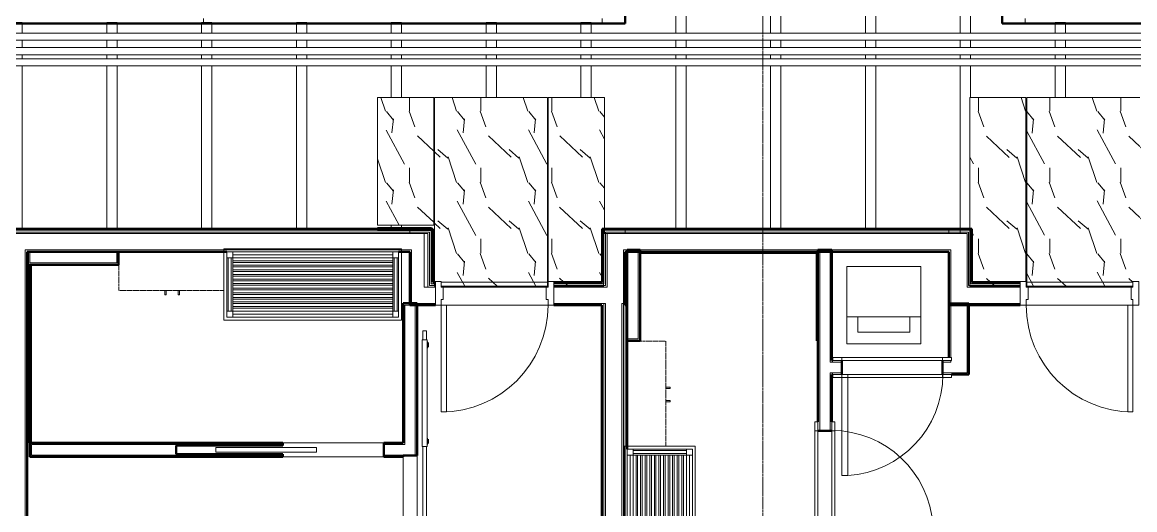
# Model space of a CAD drawing. Header units: inches. Extents: x -4218 to -1830, y 9767 to 12426.
# Drawn here: x -3404.2 to -3028.8, y 11553.7 to 11718 of the extents above; entities that cross this region are included whole.
import ezdxf

# ---------------------------------------------------------------- set-up
doc = ezdxf.new("R2010")
doc.units = ezdxf.units.IN
doc.header["$MEASUREMENT"] = 0
doc.linetypes.add('Dash', pattern=[0.25, 0.125, -0.125])
doc.linetypes.add('Grid Line 1_2_', pattern=[0.875, 0.5, -0.125, 0.125, -0.125])
for name, color, linetype, lineweight in [('0-1', 7, 'Continuous', 5), ('0-2', 10, 'Continuous', 9), ('A-CLNG-1', 252, 'Continuous', 9), ('A-CLNG-2', 10, 'Continuous', 9), ('A-CLNG-PATT-1', 9, 'Continuous', 13), ('A-DETL-MBND', 5, 'Continuous', 9), ('A-DOOR-1', 10, 'Continuous', 9), ('A-DOOR-2', 50, 'Continuous', 20), ('A-DOOR-4', 7, 'Continuous', 50), ('A-DOOR-FRAM-1', 10, 'Continuous', 9), ('A-DOOR-FRAM-3', 50, 'Continuous', 20), ('A-ROOF-1', 132, 'Continuous', 9), ('A-WALL-1', 7, 'Continuous', 50), ('A-WALL-2', 250, 'Continuous', 13), ('A-WALL-3', 10, 'Continuous', 9), ('A-WALL-4', 252, 'Continuous', 9), ('I-WALL-1', 7, 'Continuous', 50), ('I-WALL-2', 10, 'Continuous', 9), ('I-WALL-3', 252, 'Continuous', 9), ('I-WALL-4', 253, 'Continuous', 9), ('I-WALL-5', 254, 'Continuous', 9), ('P-PIPE-1', 10, 'Continuous', 9), ('P-SANR-FIXT-1', 10, 'Continuous', 9), ('Q-CASE-2', 252, 'Continuous', 9), ('Q-CASE-3', 10, 'Continuous', 9), ('Q-CASE-4', 252, 'Dash', 9), ('Q-CASE-8', 10, 'Dash', 9), ('S-BEAM', 12, 'Continuous', 9), ('S-GRID-1', 1, 'Grid Line 1_2_', 9)]:
    doc.layers.add(name, color=color, linetype=linetype, lineweight=lineweight)
pattern_1 = [(108.435, (6.24, 0), (-23.9995167, 47.999875), [9.107, -66.787]), (139.399, (3.36, 8.64), (-144.0005735, 119.9994401), [4.425, -216.844]), (136.848, (24, 11.52), (-360.00235884, 335.99803914), [10.527, -515.834]), (109.983, (16.32, 18.72), (-71.99926767, 192.0004429), [5.618, -275.295]), (90, (14.4, 0), (-24, 24), [4.8, -19.2]), (118.443, (14.4, 4.8), (168.000806133, -311.999948405), [13.101, -641.971]), (84.289, (8.16, 16.32), (-24.00143285, -215.9997167), [4.824, -236.373]), (129.806, (8.64, 21.12), (96.0006462, -119.9991583), [3.749, -183.697])]

# ---------------------------------------------------------------- blocks, each defined once
blk = doc.blocks.new('SWING - SINGLE - FLUSH - 2-10 x 6-8 - PRIVACY-3199407-BACKGROUND - RCP - 3RD FLOOR')
at = {"layer": 'A-DOOR-1'}
blk.add_arc((17, 2.37), 34.07, 93.3657, 180, dxfattribs=at)
at = {"layer": 'A-DOOR-2'}
for p, q in [((15, 2.37), (15, 36.38)), ((17, 36.38), (15, 36.38)), ((17, 2.37), (17, 36.38)), ((17, 2.37), (15, 2.37))]:
    blk.add_line(p, q, dxfattribs=at)
at = {"layer": 'A-DOOR-FRAM-1'}
for p, q in [((-17, 3.37), (-20, 3.37)), ((-20, 2.37), (-20, 3.37)), ((-20, 2.37), (-17, 2.37)), ((17, 3.37), (-17, 3.37)), ((-17, 2.37), (-17, 3.37)), ((-17, 2.37), (17, 2.37)), ((20, 3.37), (17, 3.37)), ((17, 2.37), (17, 3.37)), ((17, 2.37), (20, 2.37)), ((20, 2.37), (20, 3.37)), ((-17, -2.38), (-20, -2.38)), ((-20, -2.38), (-20, -3.38)), ((-20, -3.38), (-17, -3.38)), ((17, -2.38), (-17, -2.38)), ((-17, -2.38), (-17, -3.38)), ((-17, -3.38), (17, -3.38)), ((20, -2.38), (17, -2.38)), ((17, -2.38), (17, -3.38)), ((17, -3.38), (20, -3.38)), ((20, -2.38), (20, -3.38))]:
    blk.add_line(p, q, dxfattribs=at)
blk = doc.blocks.new('Stacked Washer and Dryer - 26_x25_ - Private-1372850-BACKGROUND - RCP - 3RD FLOOR')
at = {"layer": 'P-SANR-FIXT-1'}
for p, q in [((26, 12.5), (0, 12.5)), ((0, -12.5), (0, 12.5)), ((16.90625, -12.5), (16.90625, 12.5)), ((26, 12.5), (26, -12.5)), ((22.09375, 8.75), (16.90625, 8.75)), ((22.09375, -8.75), (22.09375, 8.75)), ((16.90625, -8.75), (22.09375, -8.75)), ((0, -12.5), (26, -12.5))]:
    blk.add_line(p, q, dxfattribs=at)
blk = doc.blocks.new('Bath Vanity - Bath Vanity 60_-3150019-BACKGROUND - RCP - 3RD FLOOR')
at = {"layer": 'Q-CASE-2'}
for p, q in [((-29.26, 0), (-29.26, 1)), ((30.74, 1), (30.74, 0)), ((30.74, 0), (-29.26, 0))]:
    blk.add_line(p, q, dxfattribs=at)
at = {"layer": 'Q-CASE-3'}
for p, q in [((-29.26, 1), (-29.26, 24)), ((-29.26, 24), (30.74, 24)), ((-28.26, 21), (-28.26, 23)), ((-28.26, 23), (-26.26, 23)), ((-26.26, 23), (27.74, 23)), ((-26.26, 23), (-26.26, 21)), ((27.74, 21), (27.74, 23)), ((27.74, 23), (29.74, 23)), ((29.74, 23), (29.74, 21)), ((30.74, 24), (30.74, 1)), ((-28.26, 21), (-28.26, 3)), ((-26.26, 21), (-28.26, 21)), ((-27.76, 21), (-27.76, 3)), ((-26.76, 21), (-26.76, 3)), ((-26.26, 22), (27.74, 22)), ((27.74, 21), (-26.26, 21)), ((-26.26, 21), (-26.26, 3)), ((-26.26, 20), (27.74, 20)), ((27.74, 19.45), (-26.26, 19.45)), ((27.74, 21), (27.74, 3)), ((29.74, 21), (27.74, 21)), ((28.24, 21), (28.24, 3)), ((29.24, 21), (29.24, 3)), ((29.74, 21), (29.74, 3)), ((-26.26, 18.45), (27.74, 18.45)), ((27.74, 17.91), (-26.26, 17.91)), ((-26.26, 16.91), (27.74, 16.91)), ((27.74, 16.36), (-26.26, 16.36)), ((-26.26, 15.36), (27.74, 15.36)), ((27.74, 14.82), (-26.26, 14.82)), ((-26.26, 13.82), (27.74, 13.82)), ((27.74, 13.27), (-26.26, 13.27)), ((-26.26, 12.27), (27.74, 12.27)), ((27.74, 11.73), (-26.26, 11.73)), ((-26.26, 10.73), (27.74, 10.73)), ((27.74, 10.18), (-26.26, 10.18)), ((-26.26, 9.18), (27.74, 9.18)), ((27.74, 8.64), (-26.26, 8.64)), ((-26.26, 7.64), (27.74, 7.64)), ((27.74, 7.09), (-26.26, 7.09)), ((-26.26, 6.09), (27.74, 6.09)), ((27.74, 5.55), (-26.26, 5.55)), ((-26.26, 4.55), (27.74, 4.55)), ((27.74, 4), (-26.26, 4)), ((-28.26, 1), (-28.26, 3)), ((-28.26, 3), (-26.26, 3)), ((-26.26, 1), (-28.26, 1)), ((-26.26, 3), (27.74, 3)), ((-26.26, 3), (-26.26, 1)), ((-26.26, 2), (27.74, 2)), ((-26.26, 1), (27.74, 1)), ((27.74, 1), (27.74, 3)), ((27.74, 3), (29.74, 3)), ((29.74, 1), (27.74, 1)), ((29.74, 3), (29.74, 1))]:
    blk.add_line(p, q, dxfattribs=at)
blk = doc.blocks.new('300 Series Wall Hung Cabinet_326 - 36_-V55-BACKGROUND - RCP - 3RD FLOOR')
at = {"layer": 'Q-CASE-3'}
for p, q in [((-2.01, 14.69), (-2.5, 14.69)), ((-2.5, 14.69), (-2.5, 13.19)), ((-2.5, 13.19), (-2.01, 13.19)), ((-2.01, 13.19), (-2.01, 14.69)), ((2.49, 14.69), (2, 14.69)), ((2, 14.69), (2, 13.19)), ((2, 13.19), (2.49, 13.19)), ((2.49, 13.19), (2.49, 14.69))]:
    blk.add_line(p, q, dxfattribs=at)
at = {"layer": 'Q-CASE-4'}
blk.add_line((17.37, 0.19), (-18, 0.19), dxfattribs=at)
at = {"layer": 'Q-CASE-8'}
for p, q in [((-18, 0.19), (-18, 13.19)), ((-18, 13.19), (17.37, 13.19))]:
    blk.add_line(p, q, dxfattribs=at)
blk = doc.blocks.new('POCKET - FLUSH - 2-10 x 6-8-2882529-BACKGROUND - RCP - 3RD FLOOR')
at = {"layer": 'A-DOOR-2'}
for p, q in [((-39.67, 0.75), (-39.67, -0.75)), ((-5.67, 0.75), (-39.67, 0.75)), ((-5.67, -0.75), (-5.67, 0.75)), ((-39.67, -0.75), (-5.67, -0.75))]:
    blk.add_line(p, q, dxfattribs=at)
blk = doc.blocks.new('BARN - FLUSH - 3-0 x 7-0 BARN DOOR-V66-BACKGROUND - RCP - 3RD FLOOR')
at = {"layer": 'A-DOOR-1'}
for p, q in [((-57, 5.57), (-60, 5.57)), ((-60, 5.57), (-60, 4.95)), ((-60, 4.95), (-60, 4.32)), ((-60, 4.32), (-57, 4.32)), ((-57, 4.07), (-57, 5.82)), ((-57, 5.82), (-21, 5.82)), ((-21, 4.07), (-57, 4.07)), ((-21, 5.82), (-21, 4.07)), ((21, 5.57), (-21, 5.57)), ((-21, 4.32), (21, 4.32)), ((21, 4.95), (21, 5.57)), ((21, 4.32), (21, 4.95))]:
    blk.add_line(p, q, dxfattribs=at)
at = {"layer": 'A-DOOR-4'}
for p, q in [((-56, 6), (-56, 5.82)), ((-54.5, 6), (-56, 6)), ((-54.5, 5.82), (-54.5, 6)), ((-23.5, 6), (-23.5, 5.82)), ((-22, 6), (-23.5, 6)), ((-22, 5.82), (-22, 6))]:
    blk.add_line(p, q, dxfattribs=at)
blk = doc.blocks.new('Bath Vanity - Bath Vanity 60_-2708009-BACKGROUND - RCP - 3RD FLOOR')
at = {"layer": 'Q-CASE-2'}
for p, q in [((-29.26, -1), (-29.26, 0)), ((-29.26, 0), (30.74, 0)), ((30.74, 0), (30.74, -1))]:
    blk.add_line(p, q, dxfattribs=at)
at = {"layer": 'Q-CASE-3'}
for p, q in [((-29.26, -24), (-29.26, -1)), ((-28.26, -3), (-28.26, -1)), ((-28.26, -1), (-26.26, -1)), ((-28.26, -3), (-28.26, -21)), ((-26.26, -3), (-28.26, -3)), ((-27.76, -3), (-27.76, -21)), ((-26.76, -3), (-26.76, -21)), ((27.74, -1), (-26.26, -1)), ((-26.26, -1), (-26.26, -3)), ((27.74, -2), (-26.26, -2)), ((27.74, -3), (-26.26, -3)), ((-26.26, -3), (-26.26, -21)), ((27.74, -3), (27.74, -1)), ((27.74, -1), (29.74, -1)), ((27.74, -3), (27.74, -21)), ((29.74, -3), (27.74, -3)), ((28.24, -3), (28.24, -21)), ((29.24, -3), (29.24, -21)), ((29.74, -1), (29.74, -3)), ((29.74, -3), (29.74, -21)), ((30.74, -1), (30.74, -24)), ((-26.26, -4), (27.74, -4)), ((27.74, -4.55), (-26.26, -4.55)), ((-26.26, -5.55), (27.74, -5.55)), ((27.74, -6.09), (-26.26, -6.09)), ((-26.26, -7.09), (27.74, -7.09)), ((27.74, -7.64), (-26.26, -7.64)), ((-26.26, -8.64), (27.74, -8.64)), ((27.74, -9.18), (-26.26, -9.18)), ((-26.26, -10.18), (27.74, -10.18)), ((27.74, -10.73), (-26.26, -10.73)), ((-26.26, -11.73), (27.74, -11.73)), ((27.74, -12.27), (-26.26, -12.27)), ((-26.26, -13.27), (27.74, -13.27)), ((27.74, -13.82), (-26.26, -13.82)), ((-26.26, -14.82), (27.74, -14.82)), ((27.74, -15.36), (-26.26, -15.36)), ((-26.26, -16.36), (27.74, -16.36)), ((27.74, -16.91), (-26.26, -16.91)), ((-26.26, -17.91), (27.74, -17.91)), ((27.74, -18.45), (-26.26, -18.45)), ((-28.26, -23), (-28.26, -21)), ((-28.26, -21), (-26.26, -21)), ((-26.26, -19.45), (27.74, -19.45)), ((27.74, -20), (-26.26, -20)), ((-26.26, -21), (27.74, -21)), ((-26.26, -21), (-26.26, -23)), ((27.74, -22), (-26.26, -22)), ((27.74, -23), (27.74, -21)), ((27.74, -21), (29.74, -21)), ((29.74, -21), (29.74, -23)), ((30.74, -24), (-29.26, -24)), ((-26.26, -23), (-28.26, -23)), ((27.74, -23), (-26.26, -23)), ((29.74, -23), (27.74, -23))]:
    blk.add_line(p, q, dxfattribs=at)
blk = doc.blocks.new('300 Series Wall Hung Cabinet_326 - 36_-V54-BACKGROUND - RCP - 3RD FLOOR')
at = {"layer": 'Q-CASE-3'}
for p, q in [((-2.01, -13.19), (-2.5, -13.19)), ((-2.5, -13.19), (-2.5, -14.69)), ((-2.5, -14.69), (-2.01, -14.69)), ((-2.01, -14.69), (-2.01, -13.19)), ((2.49, -13.19), (2, -13.19)), ((2, -13.19), (2, -14.69)), ((2, -14.69), (2.49, -14.69)), ((2.49, -14.69), (2.49, -13.19))]:
    blk.add_line(p, q, dxfattribs=at)
at = {"layer": 'Q-CASE-4'}
blk.add_line((17.37, -0.19), (-18, -0.19), dxfattribs=at)
at = {"layer": 'Q-CASE-8'}
for p, q in [((-18, -0.19), (-18, -13.19)), ((-18, -13.19), (17.37, -13.19))]:
    blk.add_line(p, q, dxfattribs=at)
blk = doc.blocks.new('CTR - 1st Phase - Unit Layouts_rvt-1-BACKGROUND - RCP - 3RD FLOOR')
at = {"layer": 'A-WALL-1'}
for p, q in [((-3402.3, 11640.61), (-3371.67, 11640.61)), ((-3402.3, 11640.36), (-3402.3, 11640.61)), ((-3371.67, 11640.61), (-3371.67, 11640.36)), ((-3200.07, 11610.61), (-3200.07, 11641.24)), ((-3200.07, 11641.24), (-3199.82, 11641.24)), ((-3199.82, 11641.24), (-3196.32, 11641.24)), ((-3196.32, 11641.24), (-3195.7, 11641.24)), ((-3195.7, 11641.24), (-3195.7, 11610.61)), ((-3195.7, 11640.65), (-3135.7, 11640.65)), ((-3195.7, 11640.27), (-3195.7, 11640.65)), ((-3135.7, 11583.31), (-3135.7, 11641.24)), ((-3135.7, 11641.24), (-3135.07, 11641.24)), ((-3135.7, 11640.65), (-3135.7, 11640.27)), ((-3135.07, 11641.24), (-3131.57, 11641.24)), ((-3131.57, 11641.24), (-3130.95, 11641.24)), ((-3130.95, 11641.24), (-3130.95, 11603.99)), ((-3402.3, 11636.86), (-3402.3, 11640.36)), ((-3402.3, 11636.24), (-3402.3, 11636.86)), ((-3371.67, 11640.36), (-3371.67, 11636.86)), ((-3371.67, 11636.86), (-3371.67, 11636.24)), ((-3136.07, 11640.27), (-3195.32, 11640.27)), ((-3136.07, 11610.65), (-3136.07, 11640.27)), ((-3135.7, 11640.27), (-3135.7, 11610.65)), ((-3371.67, 11636.24), (-3402.3, 11636.24)), ((-3401.71, 11576.24), (-3401.71, 11636.24)), ((-3401.71, 11636.24), (-3401.33, 11636.24)), ((-3401.33, 11635.86), (-3401.33, 11576.61)), ((-3275.7, 11576.24), (-3275.7, 11623.26)), ((-3275.7, 11623.26), (-3275.07, 11623.26)), ((-3275.07, 11623.26), (-3271.57, 11623.26)), ((-3271.57, 11623.26), (-3270.95, 11623.26)), ((-3270.95, 11623.26), (-3270.95, 11571.99)), ((-3091.5, 11604.99), (-3091.5, 11623.24)), ((-3091.5, 11623.24), (-3084.75, 11623.24)), ((-3084.75, 11623.24), (-3084.75, 11603.99)), ((-3199.82, 11610.61), (-3200.07, 11610.61)), ((-3196.32, 11610.61), (-3199.82, 11610.61)), ((-3195.7, 11610.61), (-3196.32, 11610.61)), ((-3135.7, 11610.65), (-3136.07, 11610.65)), ((-3130.95, 11603.99), (-3130.62, 11603.99)), ((-3127.62, 11603.99), (-3127.62, 11599.24)), ((-3093.62, 11599.24), (-3093.62, 11603.99)), ((-3084.75, 11603.99), (-3084.75, 11599.86)), ((-3084.75, 11599.86), (-3084.75, 11599.24)), ((-3130.95, 11599.24), (-3130.95, 11583.31)), ((-3130.62, 11599.24), (-3130.95, 11599.24)), ((-3084.75, 11599.24), (-3090.62, 11599.24)), ((-3130.95, 11580.31), (-3135.7, 11580.31)), ((-3401.33, 11576.24), (-3401.71, 11576.24)), ((-3401.67, 11576.24), (-3316.22, 11576.24)), ((-3401.67, 11575.61), (-3401.67, 11576.24)), ((-3401.67, 11572.11), (-3401.67, 11575.61)), ((-3316.22, 11575.36), (-3352.22, 11575.36)), ((-3352.22, 11575.36), (-3352.22, 11572.36)), ((-3316.22, 11576.24), (-3316.22, 11575.36)), ((-3282.22, 11576.24), (-3275.7, 11576.24)), ((-3282.22, 11571.49), (-3282.22, 11576.24)), ((-3401.67, 11571.49), (-3401.67, 11572.11)), ((-3316.22, 11571.49), (-3401.67, 11571.49)), ((-3352.22, 11572.36), (-3316.22, 11572.36)), ((-3316.22, 11572.36), (-3316.22, 11571.49)), ((-3275.7, 11571.49), (-3282.22, 11571.49)), ((-3270.95, 11571.99), (-3275.7, 11571.99)), ((-3275.7, 11571.99), (-3275.7, 11571.49))]:
    blk.add_line(p, q, dxfattribs=at)
at = {"layer": 'A-WALL-2'}
for p, q in [((-3199.82, 11641.24), (-3199.82, 11640.61)), ((-3199.82, 11640.61), (-3199.82, 11641.24)), ((-3199.82, 11640.61), (-3196.32, 11640.61)), ((-3199.82, 11611.24), (-3199.82, 11640.61)), ((-3196.32, 11611.24), (-3196.32, 11640.61)), ((-3131.57, 11640.61), (-3135.07, 11640.61)), ((-3135.07, 11640.61), (-3135.07, 11580.31)), ((-3131.57, 11640.61), (-3131.57, 11603.36)), ((-3401.67, 11640.36), (-3402.3, 11640.36)), ((-3401.67, 11640.36), (-3402.3, 11640.36)), ((-3372.3, 11640.36), (-3401.67, 11640.36)), ((-3401.67, 11636.86), (-3401.67, 11640.36)), ((-3372.3, 11636.86), (-3401.67, 11636.86)), ((-3371.67, 11640.36), (-3372.3, 11640.36)), ((-3372.3, 11640.36), (-3372.3, 11636.86)), ((-3371.67, 11640.36), (-3372.3, 11640.36)), ((-3275.07, 11622.64), (-3271.57, 11622.64)), ((-3275.07, 11622.64), (-3275.07, 11575.61)), ((-3271.57, 11622.64), (-3271.57, 11571.99)), ((-3090.87, 11623.24), (-3090.87, 11604.99)), ((-3085.37, 11623.24), (-3085.37, 11603.99)), ((-3199.82, 11611.24), (-3199.82, 11610.61)), ((-3196.32, 11611.24), (-3199.82, 11611.24)), ((-3199.82, 11610.61), (-3199.82, 11611.24)), ((-3131.57, 11603.36), (-3130.95, 11603.36)), ((-3130.95, 11603.36), (-3127.62, 11603.36)), ((-3093.62, 11603.36), (-3090.87, 11603.36)), ((-3090.87, 11603.36), (-3090.87, 11603.99)), ((-3085.37, 11603.36), (-3085.37, 11603.99)), ((-3085.37, 11599.86), (-3085.37, 11603.36)), ((-3131.57, 11599.86), (-3131.57, 11580.31)), ((-3131.57, 11599.86), (-3130.95, 11599.86)), ((-3130.95, 11599.86), (-3127.62, 11599.86)), ((-3093.62, 11599.86), (-3085.37, 11599.86)), ((-3316.22, 11575.61), (-3401.05, 11575.61)), ((-3401.05, 11572.11), (-3401.05, 11575.61)), ((-3275.7, 11575.61), (-3282.22, 11575.61)), ((-3275.7, 11575.61), (-3275.07, 11575.61)), ((-3316.22, 11572.11), (-3401.05, 11572.11)), ((-3275.7, 11572.11), (-3282.22, 11572.11)), ((-3275.7, 11572.11), (-3275.07, 11572.11)), ((-3275.07, 11572.11), (-3275.07, 11571.99))]:
    blk.add_line(p, q, dxfattribs=at)
at = {"layer": 'A-WALL-3'}
for p, q in [((-3093.62, 11603.99), (-3127.62, 11603.99)), ((-3127.62, 11599.24), (-3093.62, 11599.24)), ((-3135.7, 11580.31), (-3135.7, 11546.31)), ((-3130.95, 11546.31), (-3130.95, 11580.31)), ((-3282.22, 11576.24), (-3316.22, 11576.24)), ((-3316.22, 11571.49), (-3282.22, 11571.49)), ((-3275.7, 11571.49), (-3275.7, 11535.99)), ((-3270.95, 11535.99), (-3270.95, 11571.99))]:
    blk.add_line(p, q, dxfattribs=at)
at = {"layer": 'A-WALL-4'}
for p, q in [((-3127.62, 11603.99), (-3127.62, 11599.24)), ((-3093.62, 11603.99), (-3093.62, 11599.24)), ((-3135.7, 11580.31), (-3130.95, 11580.31)), ((-3352.22, 11572.36), (-3352.22, 11575.36)), ((-3352.22, 11575.36), (-3316.22, 11575.36)), ((-3316.22, 11575.36), (-3316.22, 11576.24)), ((-3282.22, 11576.24), (-3282.22, 11571.49)), ((-3316.22, 11572.36), (-3352.22, 11572.36)), ((-3316.22, 11571.49), (-3316.22, 11572.36)), ((-3275.7, 11571.99), (-3275.7, 11571.49)), ((-3275.7, 11571.99), (-3270.95, 11571.99))]:
    blk.add_line(p, q, dxfattribs=at)
at = {"layer": '0-2'}
for name, p in [('300 Series Wall Hung Cabinet_326 - 36_-V54-BACKGROUND - RCP - 3RD FLOOR', (-3353.55, 11640.8)), ('Bath Vanity - Bath Vanity 60_-2708009-BACKGROUND - RCP - 3RD FLOOR', (-3306.91, 11641.61)), ('POCKET - FLUSH - 2-10 x 6-8-2882529-BACKGROUND - RCP - 3RD FLOOR', (-3299.22, 11573.86))]:
    blk.add_blockref(name, p, dxfattribs=at)
for name, p, rotation in [('Stacked Washer and Dryer - 26_x25_ - Private-1372850-BACKGROUND - RCP - 3RD FLOOR', (-3113.44, 11635.61), 270.0000000000487), ('BARN - FLUSH - 3-0 x 7-0 BARN DOOR-V66-BACKGROUND - RCP - 3RD FLOOR', (-3273.32, 11553.99), 269.9999999999983), ('300 Series Wall Hung Cabinet_326 - 36_-V55-BACKGROUND - RCP - 3RD FLOOR', (-3200.26, 11592.49), 269.9999999999998), ('SWING - SINGLE - FLUSH - 2-10 x 6-8 - PRIVACY-3199407-BACKGROUND - RCP - 3RD FLOOR', (-3110.62, 11601.61), 180), ('SWING - SINGLE - FLUSH - 2-10 x 6-8 - PRIVACY-3199407-BACKGROUND - RCP - 3RD FLOOR', (-3133.32, 11563.31), 269.9999999999873), ('Bath Vanity - Bath Vanity 60_-3150019-BACKGROUND - RCP - 3RD FLOOR', (-3201.07, 11545.85), 270.0000000001426)]:
    blk.add_blockref(name, p, dxfattribs=dict(at, rotation=rotation))
blk = doc.blocks.new('HOLLOW METAL - UNIT DOOR-2191980-BACKGROUND - RCP - 3RD FLOOR')
at = {"layer": 'A-DOOR-1'}
blk.add_arc((18, -4.125), 36, 180, 270, dxfattribs=at)
at = {"layer": 'A-DOOR-2'}
for p, q in [((16.25, -4.125), (18, -4.125)), ((16.25, -40.125), (16.25, -4.125)), ((18, -4.125), (18, -40.125)), ((18, -40.125), (16.25, -40.125))]:
    blk.add_line(p, q, dxfattribs=at)
at = {"layer": 'A-DOOR-FRAM-3'}
for p, q in [((-20, 3.875), (-18, 3.875)), ((-20, -4.125), (-20, 3.875)), ((-18, 3.875), (-18, 1.9375)), ((18, 3.875), (20, 3.875)), ((18, 1.9375), (18, 3.875)), ((20, 3.875), (20, -4.125)), ((-18, 1.9375), (-17.375, 1.9375)), ((-17.375, 1.9375), (-17.375, -2.1875)), ((17.375, 1.9375), (18, 1.9375)), ((17.375, -2.1875), (17.375, 1.9375)), ((-18, -2.1875), (-18, -4.125)), ((-17.375, -2.1875), (-18, -2.1875)), ((18, -2.1875), (17.375, -2.1875)), ((18, -4.125), (18, -2.1875)), ((-18, -4.125), (-20, -4.125)), ((20, -4.125), (18, -4.125))]:
    blk.add_line(p, q, dxfattribs=at)
blk = doc.blocks.new('HOLLOW METAL - UNIT DOOR-2191979-BACKGROUND - RCP - 3RD FLOOR')
at = {"layer": 'A-DOOR-1'}
blk.add_arc((18, 4.125), 36, 90, 180, dxfattribs=at)
at = {"layer": 'A-DOOR-2'}
for p, q in [((18, 40.125), (16.25, 40.125)), ((16.25, 40.125), (16.25, 4.125)), ((18, 4.125), (18, 40.125)), ((16.25, 4.125), (18, 4.125))]:
    blk.add_line(p, q, dxfattribs=at)
at = {"layer": 'A-DOOR-FRAM-3'}
for p, q in [((-18, 4.125), (-20, 4.125)), ((-20, 4.125), (-20, -3.875)), ((-18, 2.1875), (-18, 4.125)), ((18, 4.125), (18, 2.1875)), ((20, 4.125), (18, 4.125)), ((20, -3.875), (20, 4.125)), ((-17.375, 2.1875), (-18, 2.1875)), ((-17.375, -1.9375), (-17.375, 2.1875)), ((18, 2.1875), (17.375, 2.1875)), ((17.375, 2.1875), (17.375, -1.9375)), ((-18, -3.875), (-18, -1.9375)), ((-18, -1.9375), (-17.375, -1.9375)), ((17.375, -1.9375), (18, -1.9375)), ((18, -1.9375), (18, -3.875)), ((-20, -3.875), (-18, -3.875)), ((18, -3.875), (20, -3.875))]:
    blk.add_line(p, q, dxfattribs=at)
blk = doc.blocks.new('CTR - 1st Phase - Common Walls_rvt-1-BACKGROUND - RCP - 3RD FLOOR')
at = {"layer": 'A-CLNG-PATT-1'}
h = blk.add_hatch(dxfattribs=at)
h.set_pattern_fill('FP_1', color=256, style=0, pattern_type=2)
h.set_pattern_definition(pattern_1)
h.paths.add_polyline_path([(-3217.29, 11628.98), (-3208.07, 11628.98), (-3208.07, 11646.74), (-3207.74, 11646.74), (-3207.74, 11692.59), (-3226.69, 11692.59), (-3226.69, 11630.61), (-3224.77, 11630.61), (-3224.77, 11628.98)], flags=0)
h.paths.add_polyline_path([(-3226.94, 11628.98), (-3226.94, 11692.59), (-3265.09, 11692.59), (-3265.09, 11628.98), (-3264.77, 11628.98), (-3264.77, 11630.61), (-3262.77, 11630.61), (-3262.77, 11628.98), (-3234.05, 11628.98)], flags=0)
h.paths.add_polyline_path([(-3284.29, 11649.61), (-3265.34, 11649.61), (-3265.34, 11692.59), (-3284.29, 11692.59), (-3284.29, 11688.62)], flags=0)
h = blk.add_hatch(dxfattribs=at)
h.set_pattern_fill('FP_1', color=256, style=0, pattern_type=2)
h.set_pattern_definition(pattern_1)
h.paths.add_polyline_path([(-3083.99, 11628.98), (-3067.42, 11628.98), (-3067.42, 11630.61), (-3065.51, 11630.61), (-3065.51, 11692.59), (-3084.46, 11692.59), (-3084.46, 11628.98), (-3084.25, 11628.98)], flags=0)
h.paths.add_polyline_path([(-3027.42, 11628.98), (-3027.11, 11628.98), (-3027.11, 11692.59), (-3065.26, 11692.59), (-3065.26, 11628.98), (-3029.42, 11628.98), (-3029.42, 11630.61), (-3027.42, 11630.61), (-3027.42, 11629.24)], flags=0)
h.paths.add_polyline_path([(-3026.86, 11649.61), (-3007.91, 11649.61), (-3007.91, 11692.59), (-3026.86, 11692.59), (-3026.86, 11688.62)], flags=0)
at = {"layer": 'A-CLNG-1'}
for p, q in [((-3207.74, 11648.36), (-3207.74, 11646.74)), ((-3084.46, 11628.98), (-3084.46, 11648.36)), ((-3265.09, 11629.48), (-3265.09, 11630.36)), ((-3265.09, 11628.98), (-3265.09, 11629.46)), ((-3226.94, 11630.36), (-3226.94, 11628.98)), ((-3065.26, 11628.98), (-3065.26, 11630.36)), ((-3264.77, 11628.98), (-3265.09, 11628.98)), ((-3226.94, 11628.98), (-3262.77, 11628.98)), ((-3208.07, 11628.98), (-3224.77, 11628.98)), ((-3067.42, 11628.98), (-3084.46, 11628.98)), ((-3029.42, 11628.98), (-3065.26, 11628.98))]:
    blk.add_line(p, q, dxfattribs=at)
at = {"layer": 'A-CLNG-2'}
for p, q in [((-3284.29, 11649.61), (-3284.29, 11692.59)), ((-3284.29, 11692.59), (-3265.34, 11692.59)), ((-3265.34, 11692.59), (-3265.34, 11649.61)), ((-3265.09, 11630.36), (-3265.09, 11692.59)), ((-3265.09, 11692.59), (-3226.94, 11692.59)), ((-3226.94, 11692.59), (-3226.94, 11630.36)), ((-3226.69, 11630.61), (-3226.69, 11692.59)), ((-3226.69, 11692.59), (-3207.74, 11692.59)), ((-3207.74, 11692.59), (-3207.74, 11648.36)), ((-3084.46, 11648.36), (-3084.46, 11692.59)), ((-3084.46, 11692.59), (-3065.51, 11692.59)), ((-3065.51, 11692.59), (-3065.51, 11630.61)), ((-3065.26, 11630.36), (-3065.26, 11692.59)), ((-3065.26, 11692.59), (-3027.11, 11692.59)), ((-3265.34, 11649.61), (-3284.29, 11649.61))]:
    blk.add_line(p, q, dxfattribs=at)
at = {"layer": 'A-WALL-2'}
for p, q in [((-3266.17, 11647.86), (-3266.17, 11648.36)), ((-3266.17, 11648.36), (-3266.17, 11647.86)), ((-3402.55, 11647.86), (-3409.17, 11647.86)), ((-3402.55, 11647.24), (-3408.67, 11647.24)), ((-3403.17, 11646.74), (-3408.67, 11646.74)), ((-3402.55, 11646.74), (-3403.17, 11646.74)), ((-3402.55, 11647.86), (-3273.42, 11647.86)), ((-3402.55, 11647.24), (-3273.42, 11647.24)), ((-3402.55, 11646.74), (-3273.42, 11646.74)), ((-3266.8, 11647.86), (-3273.42, 11647.86)), ((-3267.3, 11647.24), (-3273.42, 11647.24)), ((-3272.8, 11646.74), (-3273.42, 11646.74)), ((-3267.3, 11646.74), (-3272.8, 11646.74)), ((-3266.8, 11647.24), (-3267.3, 11647.24)), ((-3267.3, 11646.74), (-3267.3, 11628.74)), ((-3266.17, 11647.86), (-3266.8, 11647.86)), ((-3266.8, 11647.24), (-3266.8, 11629.24)), ((-3266.17, 11647.86), (-3266.17, 11629.86)), ((-3207.32, 11647.86), (-3207.95, 11647.86)), ((-3207.95, 11629.86), (-3207.95, 11647.86)), ((-3200.7, 11647.86), (-3207.32, 11647.86)), ((-3206.82, 11647.24), (-3207.32, 11647.24)), ((-3207.32, 11629.24), (-3207.32, 11647.24)), ((-3200.7, 11647.24), (-3206.82, 11647.24)), ((-3201.32, 11646.74), (-3206.82, 11646.74)), ((-3206.82, 11628.74), (-3206.82, 11646.74)), ((-3200.7, 11646.74), (-3201.32, 11646.74)), ((-3200.7, 11647.86), (-3091.5, 11647.86)), ((-3200.7, 11647.24), (-3091.5, 11647.24)), ((-3200.7, 11646.74), (-3091.5, 11646.74)), ((-3084.87, 11647.86), (-3091.5, 11647.86)), ((-3085.37, 11647.24), (-3091.5, 11647.24)), ((-3090.87, 11646.74), (-3091.5, 11646.74)), ((-3085.37, 11646.74), (-3090.87, 11646.74)), ((-3084.87, 11647.24), (-3085.37, 11647.24)), ((-3085.37, 11628.74), (-3085.37, 11646.74)), ((-3084.25, 11647.86), (-3084.87, 11647.86)), ((-3084.87, 11629.24), (-3084.87, 11647.24)), ((-3084.25, 11629.86), (-3084.25, 11647.86)), ((-3403.17, 11255.36), (-3403.17, 11641.24)), ((-3402.55, 11641.24), (-3403.17, 11641.24)), ((-3402.55, 11641.24), (-3273.42, 11641.24)), ((-3272.8, 11641.24), (-3273.42, 11641.24)), ((-3272.8, 11641.24), (-3272.8, 11623.24)), ((-3200.7, 11641.24), (-3201.32, 11641.24)), ((-3201.32, 11623.24), (-3201.32, 11641.24)), ((-3200.7, 11641.24), (-3091.5, 11641.24)), ((-3090.87, 11641.24), (-3091.5, 11641.24)), ((-3090.87, 11623.24), (-3090.87, 11641.24)), ((-3266.17, 11629.86), (-3265.67, 11629.86)), ((-3264.77, 11629.86), (-3265.67, 11629.86)), ((-3208.45, 11629.86), (-3224.77, 11629.86)), ((-3208.45, 11630.36), (-3208.45, 11629.86)), ((-3208.45, 11629.86), (-3207.95, 11629.86)), ((-3084.25, 11629.86), (-3083.75, 11629.86)), ((-3083.75, 11629.86), (-3083.75, 11630.36)), ((-3083.75, 11629.86), (-3067.42, 11629.86)), ((-3267.3, 11628.74), (-3266.8, 11628.74)), ((-3266.8, 11629.24), (-3266.17, 11629.24)), ((-3266.8, 11628.74), (-3265.67, 11628.74)), ((-3266.17, 11629.24), (-3265.67, 11629.24)), ((-3264.77, 11629.24), (-3265.67, 11629.24)), ((-3264.77, 11628.74), (-3265.67, 11628.74)), ((-3208.45, 11629.24), (-3224.77, 11629.24)), ((-3208.45, 11628.74), (-3224.77, 11628.74)), ((-3208.45, 11629.24), (-3207.95, 11629.24)), ((-3208.45, 11628.74), (-3207.32, 11628.74)), ((-3207.95, 11629.24), (-3207.32, 11629.24)), ((-3207.32, 11628.74), (-3206.82, 11628.74)), ((-3085.37, 11628.74), (-3084.87, 11628.74)), ((-3084.87, 11629.24), (-3084.25, 11629.24)), ((-3084.87, 11628.74), (-3083.75, 11628.74)), ((-3084.25, 11629.24), (-3083.75, 11629.24)), ((-3083.75, 11629.24), (-3067.42, 11629.24)), ((-3083.75, 11628.74), (-3067.42, 11628.74)), ((-3272.8, 11623.24), (-3267.3, 11623.24)), ((-3267.3, 11623.24), (-3265.67, 11623.24)), ((-3264.77, 11623.24), (-3265.67, 11623.24)), ((-3208.45, 11623.24), (-3224.77, 11623.24)), ((-3208.45, 11623.24), (-3207.95, 11623.24)), ((-3207.95, 11623.24), (-3207.95, 11622.61)), ((-3207.32, 11623.24), (-3207.95, 11623.24)), ((-3207.95, 11622.61), (-3207.95, 11255.64)), ((-3207.32, 11623.24), (-3207.32, 11622.61)), ((-3207.32, 11622.61), (-3207.32, 11255.64)), ((-3201.32, 11623.24), (-3201.82, 11623.24)), ((-3201.82, 11623.24), (-3201.82, 11622.61)), ((-3201.82, 11622.61), (-3201.82, 11255.64)), ((-3201.32, 11623.24), (-3201.32, 11622.61)), ((-3201.32, 11622.61), (-3201.32, 11255.64)), ((-3200.7, 11622.61), (-3200.7, 11255.64)), ((-3090.87, 11623.24), (-3085.37, 11623.24)), ((-3085.37, 11623.24), (-3083.75, 11623.24)), ((-3083.75, 11623.24), (-3067.42, 11623.24))]:
    blk.add_line(p, q, dxfattribs=at)
at = {"layer": 'I-WALL-1'}
for p, q in [((-3200.75, 11735.61), (-3200.75, 11717.61)), ((-3073.5, 11717.61), (-3073.5, 11735.61)), ((-3342.97, 11717.61), (-3418.3, 11717.61)), ((-3208.5, 11717.61), (-3342.97, 11717.61)), ((-3201.25, 11717.61), (-3208.5, 11717.61)), ((-3200.75, 11717.61), (-3201.25, 11717.61)), ((-3073, 11717.61), (-3073.5, 11717.61)), ((-3065.75, 11717.61), (-3073, 11717.61)), ((-2805.27, 11717.61), (-3065.75, 11717.61)), ((-3409.8, 11648.36), (-3402.55, 11648.36)), ((-3402.55, 11648.36), (-3273.42, 11648.36)), ((-3284.29, 11648.61), (-3266.05, 11648.61)), ((-3284.29, 11647.99), (-3284.29, 11648.61)), ((-3273.42, 11648.36), (-3266.17, 11648.36)), ((-3266.17, 11648.36), (-3265.67, 11648.36)), ((-3266.05, 11648.61), (-3266.05, 11647.99)), ((-3265.67, 11648.36), (-3265.67, 11630.36)), ((-3208.45, 11630.36), (-3208.45, 11648.36)), ((-3208.45, 11648.36), (-3207.95, 11648.36)), ((-3207.95, 11648.36), (-3200.7, 11648.36)), ((-3200.7, 11648.36), (-3091.5, 11648.36)), ((-3091.5, 11648.36), (-3084.25, 11648.36)), ((-3084.25, 11648.36), (-3083.75, 11648.36)), ((-3083.75, 11648.36), (-3083.75, 11630.36)), ((-3266.05, 11647.99), (-3284.29, 11647.99)), ((-3402.55, 11640.61), (-3402.55, 11255.36)), ((-3335.17, 11640.61), (-3402.55, 11640.61)), ((-3273.42, 11640.61), (-3277.17, 11640.61)), ((-3273.42, 11622.61), (-3273.42, 11640.61)), ((-3091.5, 11640.61), (-3200.7, 11640.61)), ((-3200.7, 11640.61), (-3200.7, 11622.61)), ((-3091.5, 11622.61), (-3091.5, 11640.61)), ((-3265.67, 11630.36), (-3264.77, 11630.36)), ((-3224.77, 11630.36), (-3208.45, 11630.36)), ((-3083.75, 11630.36), (-3067.42, 11630.36)), ((-3272.8, 11622.61), (-3273.42, 11622.61)), ((-3265.67, 11622.61), (-3272.8, 11622.61)), ((-3264.77, 11622.61), (-3265.67, 11622.61)), ((-3208.57, 11622.61), (-3224.77, 11622.61)), ((-3208.57, 11255.64), (-3208.57, 11622.61)), ((-3200.7, 11622.61), (-3200.07, 11622.61)), ((-3200.07, 11622.61), (-3200.07, 11574.11)), ((-3090.87, 11622.61), (-3091.5, 11622.61)), ((-3083.75, 11622.61), (-3090.87, 11622.61)), ((-3067.42, 11622.61), (-3083.75, 11622.61))]:
    blk.add_line(p, q, dxfattribs=at)
at = {"layer": 'I-WALL-2'}
for p, q in [((-3226.77, 11630.36), (-3262.77, 11630.36)), ((-3029.42, 11630.36), (-3065.42, 11630.36)), ((-3261.02, 11622.61), (-3226.77, 11622.61)), ((-3065.42, 11622.61), (-3031.17, 11622.61))]:
    blk.add_line(p, q, dxfattribs=at)
at = {"layer": 'I-WALL-3'}
for p, q in [((-3200.75, 11735.61), (-3200.75, 11717.61)), ((-3073.5, 11717.61), (-3073.5, 11735.61)), ((-3342.97, 11717.61), (-3407.67, 11717.61)), ((-3208.5, 11717.61), (-3342.97, 11717.61)), ((-3208.5, 11717.61), (-3200.75, 11717.61)), ((-3073.5, 11717.61), (-3065.75, 11717.61)), ((-2805.27, 11717.61), (-3065.75, 11717.61)), ((-3402.55, 11648.36), (-3407.67, 11648.36)), ((-3402.55, 11648.36), (-3284.29, 11648.36)), ((-3284.29, 11648.61), (-3266.05, 11648.61)), ((-3284.29, 11648.36), (-3284.29, 11648.61)), ((-3266.05, 11648.36), (-3266.05, 11648.61)), ((-3265.67, 11648.36), (-3266.05, 11648.36)), ((-3265.67, 11648.36), (-3265.67, 11630.36)), ((-3200.7, 11648.36), (-3207.74, 11648.36)), ((-3200.7, 11648.36), (-3091.5, 11648.36)), ((-3084.46, 11648.36), (-3091.5, 11648.36)), ((-3265.67, 11630.36), (-3265.09, 11630.36)), ((-3226.94, 11630.36), (-3226.77, 11630.36)), ((-3065.42, 11630.36), (-3065.26, 11630.36))]:
    blk.add_line(p, q, dxfattribs=at)
at = {"layer": 'I-WALL-4'}
for p, q in [((-3342.97, 11717.61), (-3342.97, 11719.24)), ((-3342.97, 11719.24), (-3342.97, 11717.61)), ((-3208.5, 11717.61), (-3208.5, 11719.24)), ((-3208.5, 11717.61), (-3208.5, 11719.24)), ((-3065.75, 11719.24), (-3065.75, 11717.61)), ((-3065.75, 11719.24), (-3065.75, 11717.61)), ((-3284.29, 11648.36), (-3273.42, 11648.36)), ((-3284.29, 11647.99), (-3284.29, 11648.36)), ((-3266.05, 11648.36), (-3273.42, 11648.36)), ((-3266.05, 11647.99), (-3266.05, 11648.36)), ((-3200.7, 11648.36), (-3200.7, 11646.74)), ((-3200.7, 11648.36), (-3200.7, 11646.74)), ((-3091.5, 11646.74), (-3091.5, 11648.36)), ((-3091.5, 11646.74), (-3091.5, 11648.36)), ((-3266.05, 11647.99), (-3284.29, 11647.99)), ((-3273.42, 11646.74), (-3273.42, 11647.99)), ((-3273.42, 11646.74), (-3273.42, 11647.99)), ((-3224.77, 11629.48), (-3224.77, 11622.61)), ((-3067.42, 11622.61), (-3067.42, 11629.48))]:
    blk.add_line(p, q, dxfattribs=at)
at = {"layer": 'I-WALL-5'}
blk.add_line((-3273.42, 11647.99), (-3273.42, 11648.36), dxfattribs=at)
blk.add_line((-3273.42, 11647.99), (-3273.42, 11648.36), dxfattribs=at)
at = {"layer": 'P-PIPE-1'}
for p, q in [((-3407.67, 11714.31), (-2798.23, 11714.31)), ((-2798.23, 11711.93), (-3407.67, 11711.93)), ((-3407.67, 11709.44), (-2798.23, 11709.44)), ((-2798.23, 11707.06), (-3407.67, 11707.06)), ((-3407.67, 11705.68), (-2798.23, 11705.68)), ((-2798.23, 11703.3), (-3407.67, 11703.3))]:
    blk.add_line(p, q, dxfattribs=at)
at = {"layer": '0-2', "rotation": 180}
blk.add_blockref('HOLLOW METAL - UNIT DOOR-2191979-BACKGROUND - RCP - 3RD FLOOR', (-3244.77, 11626.74), dxfattribs=at)
at = {"layer": '0-2'}
blk.add_blockref('HOLLOW METAL - UNIT DOOR-2191980-BACKGROUND - RCP - 3RD FLOOR', (-3047.42, 11626.74), dxfattribs=at)
blk = doc.blocks.new('Dimension Lumber - LVL - 3_5X5_5-V175-BACKGROUND - RCP - 3RD FLOOR')
at = {"layer": 'A-DETL-MBND'}
for p, q in [((-3407.67, 11717.87), (-3404.17, 11717.87)), ((-3404.17, 11717.75), (-3407.67, 11717.75)), ((-3404.17, 11717.87), (-3404.17, 11717.75)), ((-3404.17, 11717.75), (-3404.17, 11717.61)), ((-3404.17, 11717.61), (-3404.17, 11714.31)), ((-3404.17, 11711.93), (-3404.17, 11709.44)), ((-3404.17, 11707.06), (-3404.17, 11705.68)), ((-3404.17, 11703.3), (-3404.17, 11648.36)), ((-3407.67, 11648.24), (-3404.17, 11648.24)), ((-3404.17, 11648.36), (-3404.17, 11648.24))]:
    blk.add_line(p, q, dxfattribs=at)
blk = doc.blocks.new('Dimension Lumber - LVL - 3_5X5_5-V176-BACKGROUND - RCP - 3RD FLOOR')
at = {"layer": 'A-DETL-MBND'}
for p, q in [((-3375.67, 11717.87), (-3372.17, 11717.87)), ((-3375.67, 11717.75), (-3375.67, 11717.83)), ((-3372.17, 11717.75), (-3375.67, 11717.75)), ((-3375.67, 11717.75), (-3375.67, 11717.61)), ((-3375.67, 11717.61), (-3375.67, 11714.31)), ((-3372.17, 11717.87), (-3372.17, 11717.75)), ((-3372.17, 11717.75), (-3372.17, 11717.61)), ((-3372.17, 11717.61), (-3372.17, 11714.31)), ((-3375.67, 11711.94), (-3375.67, 11709.44)), ((-3372.17, 11711.94), (-3372.17, 11709.44)), ((-3375.67, 11707.06), (-3375.67, 11705.68)), ((-3372.17, 11707.06), (-3372.17, 11705.68)), ((-3375.67, 11703.31), (-3375.67, 11648.36)), ((-3372.17, 11703.31), (-3372.17, 11648.36)), ((-3375.67, 11648.36), (-3375.67, 11648.26)), ((-3375.67, 11648.24), (-3372.17, 11648.24)), ((-3372.17, 11648.36), (-3372.17, 11648.25))]:
    blk.add_line(p, q, dxfattribs=at)
blk = doc.blocks.new('Dimension Lumber - LVL - 3_5X5_5-V177-BACKGROUND - RCP - 3RD FLOOR')
at = {"layer": 'A-DETL-MBND'}
for p, q in [((-3343.67, 11717.75), (-3343.67, 11717.87)), ((-3343.67, 11717.87), (-3342.98, 11717.87)), ((-3342.98, 11717.75), (-3343.67, 11717.75)), ((-3343.67, 11717.75), (-3343.67, 11717.62)), ((-3343.67, 11717.62), (-3343.67, 11714.31)), ((-3342.97, 11717.87), (-3340.17, 11717.87)), ((-3340.17, 11717.75), (-3342.97, 11717.75)), ((-3340.17, 11717.87), (-3340.17, 11717.75)), ((-3340.17, 11717.75), (-3340.17, 11717.62)), ((-3340.17, 11717.62), (-3340.17, 11714.31)), ((-3343.67, 11711.94), (-3343.67, 11709.44)), ((-3340.17, 11711.94), (-3340.17, 11709.44)), ((-3343.67, 11707.06), (-3343.67, 11705.68)), ((-3340.17, 11707.06), (-3340.17, 11705.68)), ((-3343.67, 11703.31), (-3343.67, 11648.36)), ((-3340.17, 11703.31), (-3340.17, 11648.36)), ((-3343.67, 11648.36), (-3343.67, 11648.24)), ((-3343.67, 11648.24), (-3340.17, 11648.24)), ((-3340.17, 11648.36), (-3340.17, 11648.24))]:
    blk.add_line(p, q, dxfattribs=at)
blk = doc.blocks.new('Dimension Lumber - LVL - 3_5X5_5-V178-BACKGROUND - RCP - 3RD FLOOR')
at = {"layer": 'A-DETL-MBND'}
for p, q in [((-3311.67, 11717.75), (-3311.67, 11717.87)), ((-3311.67, 11717.87), (-3308.17, 11717.87)), ((-3308.17, 11717.75), (-3311.67, 11717.75)), ((-3311.67, 11717.73), (-3311.67, 11717.61)), ((-3311.67, 11717.61), (-3311.67, 11714.31)), ((-3308.17, 11717.87), (-3308.17, 11717.75)), ((-3308.17, 11717.74), (-3308.17, 11717.61)), ((-3308.17, 11717.61), (-3308.17, 11714.31)), ((-3311.67, 11711.94), (-3311.67, 11709.44)), ((-3308.17, 11711.94), (-3308.17, 11709.44)), ((-3311.67, 11707.07), (-3311.67, 11705.68)), ((-3308.17, 11707.07), (-3308.17, 11705.68)), ((-3311.67, 11703.31), (-3311.67, 11648.36)), ((-3308.17, 11703.31), (-3308.17, 11648.36)), ((-3311.67, 11648.36), (-3311.67, 11648.24)), ((-3311.67, 11648.24), (-3308.17, 11648.24)), ((-3308.17, 11648.36), (-3308.17, 11648.24))]:
    blk.add_line(p, q, dxfattribs=at)
blk = doc.blocks.new('Dimension Lumber - LVL - 3_5X5_5-V179-BACKGROUND - RCP - 3RD FLOOR')
at = {"layer": 'A-DETL-MBND'}
for p, q in [((-3279.67, 11717.87), (-3276.17, 11717.87)), ((-3279.67, 11717.75), (-3279.67, 11717.85)), ((-3276.17, 11717.75), (-3279.67, 11717.75)), ((-3279.67, 11717.75), (-3279.67, 11717.61)), ((-3279.67, 11717.61), (-3279.67, 11714.31)), ((-3276.17, 11717.86), (-3276.17, 11717.75)), ((-3276.17, 11717.75), (-3276.17, 11717.61)), ((-3276.17, 11717.61), (-3276.17, 11714.31)), ((-3279.67, 11711.94), (-3279.67, 11709.44)), ((-3276.17, 11711.94), (-3276.17, 11709.44)), ((-3279.67, 11707.07), (-3279.67, 11705.68)), ((-3276.17, 11707.07), (-3276.17, 11705.68)), ((-3279.67, 11703.31), (-3279.67, 11692.59)), ((-3276.17, 11703.31), (-3276.17, 11692.59)), ((-3279.67, 11649.61), (-3279.67, 11648.61)), ((-3279.67, 11648.61), (-3279.67, 11648.36)), ((-3279.67, 11648.36), (-3279.67, 11648.24)), ((-3279.67, 11648.24), (-3276.17, 11648.24)), ((-3276.17, 11649.61), (-3276.17, 11648.61)), ((-3276.17, 11648.61), (-3276.17, 11648.36)), ((-3276.17, 11648.36), (-3276.17, 11648.24))]:
    blk.add_line(p, q, dxfattribs=at)
blk = doc.blocks.new('Dimension Lumber - LVL - 3_5X5_5-V180-BACKGROUND - RCP - 3RD FLOOR')
at = {"layer": 'A-DETL-MBND'}
for p, q in [((-3247.67, 11717.75), (-3247.67, 11717.87)), ((-3247.67, 11717.87), (-3244.17, 11717.87)), ((-3244.17, 11717.75), (-3247.67, 11717.75)), ((-3247.67, 11717.75), (-3247.67, 11717.61)), ((-3247.67, 11717.61), (-3247.67, 11714.31)), ((-3244.17, 11717.87), (-3244.17, 11717.75)), ((-3244.17, 11717.75), (-3244.17, 11717.61)), ((-3244.17, 11717.61), (-3244.17, 11714.31)), ((-3247.67, 11711.94), (-3247.67, 11709.44)), ((-3244.17, 11711.94), (-3244.17, 11709.44)), ((-3247.67, 11707.07), (-3247.67, 11705.68)), ((-3244.17, 11707.07), (-3244.17, 11705.68)), ((-3247.67, 11703.31), (-3247.67, 11692.59)), ((-3244.17, 11703.31), (-3244.17, 11692.59)), ((-3247.67, 11628.98), (-3247.67, 11628.74)), ((-3244.17, 11628.98), (-3244.17, 11628.74))]:
    blk.add_line(p, q, dxfattribs=at)
blk = doc.blocks.new('Dimension Lumber - LVL - 3_5X5_5-V181-BACKGROUND - RCP - 3RD FLOOR')
at = {"layer": 'A-DETL-MBND'}
for p, q in [((-3215.67, 11717.75), (-3215.67, 11717.87)), ((-3215.67, 11717.87), (-3212.17, 11717.87)), ((-3212.17, 11717.75), (-3215.67, 11717.75)), ((-3215.67, 11717.75), (-3215.67, 11717.61)), ((-3215.67, 11717.61), (-3215.67, 11714.31)), ((-3212.17, 11717.87), (-3212.17, 11717.75)), ((-3212.17, 11717.75), (-3212.17, 11717.61)), ((-3212.17, 11717.61), (-3212.17, 11714.31)), ((-3215.67, 11711.93), (-3215.67, 11709.44)), ((-3212.17, 11711.93), (-3212.17, 11709.44)), ((-3215.67, 11707.06), (-3215.67, 11705.68)), ((-3212.17, 11707.06), (-3212.17, 11705.68)), ((-3215.67, 11703.3), (-3215.67, 11692.59)), ((-3212.17, 11703.3), (-3212.17, 11692.59)), ((-3215.67, 11628.98), (-3215.67, 11628.74)), ((-3212.17, 11628.98), (-3212.17, 11628.74))]:
    blk.add_line(p, q, dxfattribs=at)
blk = doc.blocks.new('Dimension Lumber - LVL - 3_5X5_5-V182-BACKGROUND - RCP - 3RD FLOOR')
at = {"layer": 'A-DETL-MBND'}
for p, q in [((-3183.67, 11737.24), (-3183.67, 11735.61)), ((-3183.67, 11735.61), (-3183.67, 11714.31)), ((-3180.17, 11735.36), (-3180.17, 11714.31)), ((-3183.67, 11711.93), (-3183.67, 11709.44)), ((-3180.17, 11711.93), (-3180.17, 11709.44)), ((-3183.67, 11707.06), (-3183.67, 11705.68)), ((-3180.17, 11707.06), (-3180.17, 11705.68)), ((-3183.67, 11703.3), (-3183.67, 11648.36)), ((-3180.17, 11703.3), (-3180.17, 11648.36)), ((-3183.67, 11648.36), (-3183.67, 11647.97)), ((-3180.17, 11648.36), (-3180.17, 11647.97)), ((-3183.67, 11647.97), (-3180.17, 11647.97))]:
    blk.add_line(p, q, dxfattribs=at)
blk = doc.blocks.new('Dimension Lumber - LVL - 3_5X5_5-V183-BACKGROUND - RCP - 3RD FLOOR')
at = {"layer": 'A-DETL-MBND'}
for p, q in [((-3151.67, 11737.24), (-3151.67, 11735.61)), ((-3151.67, 11735.61), (-3151.67, 11714.31)), ((-3148.17, 11737.24), (-3148.17, 11735.61)), ((-3148.17, 11735.61), (-3148.17, 11714.31)), ((-3151.67, 11711.93), (-3151.67, 11709.44)), ((-3148.17, 11711.93), (-3148.17, 11709.44)), ((-3151.67, 11707.06), (-3151.67, 11705.68)), ((-3148.17, 11707.06), (-3148.17, 11705.68)), ((-3151.67, 11703.3), (-3151.67, 11648.36)), ((-3148.17, 11703.3), (-3148.17, 11648.36)), ((-3151.67, 11648.36), (-3151.67, 11647.97)), ((-3148.17, 11648.36), (-3148.17, 11647.97)), ((-3151.67, 11647.97), (-3148.17, 11647.97))]:
    blk.add_line(p, q, dxfattribs=at)
blk = doc.blocks.new('Dimension Lumber - LVL - 3_5X5_5-V184-BACKGROUND - RCP - 3RD FLOOR')
at = {"layer": 'A-DETL-MBND'}
for p, q in [((-3087.67, 11737.24), (-3087.67, 11735.61)), ((-3087.67, 11735.61), (-3087.67, 11714.31)), ((-3084.17, 11737.24), (-3084.17, 11735.61)), ((-3084.17, 11735.61), (-3084.17, 11714.31)), ((-3087.67, 11711.93), (-3087.67, 11709.44)), ((-3084.17, 11711.93), (-3084.17, 11709.44)), ((-3087.67, 11707.06), (-3087.67, 11705.68)), ((-3084.17, 11707.06), (-3084.17, 11705.68)), ((-3087.67, 11703.3), (-3087.67, 11648.36)), ((-3084.17, 11703.3), (-3084.17, 11692.59)), ((-3087.67, 11648.36), (-3087.67, 11646.74)), ((-3084.17, 11628.98), (-3084.17, 11628.74))]:
    blk.add_line(p, q, dxfattribs=at)
blk = doc.blocks.new('Dimension Lumber - LVL - 3_5X5_5-V185-BACKGROUND - RCP - 3RD FLOOR')
at = {"layer": 'A-DETL-MBND'}
for p, q in [((-3055.67, 11717.75), (-3055.67, 11717.87)), ((-3055.67, 11717.87), (-3052.17, 11717.87)), ((-3052.17, 11717.75), (-3055.67, 11717.75)), ((-3055.67, 11717.75), (-3055.67, 11717.63)), ((-3055.67, 11717.61), (-3055.67, 11714.31)), ((-3052.17, 11717.87), (-3052.17, 11717.75)), ((-3052.17, 11717.75), (-3052.17, 11717.64)), ((-3052.17, 11717.61), (-3052.17, 11714.31)), ((-3055.67, 11711.93), (-3055.67, 11709.44)), ((-3052.17, 11711.93), (-3052.17, 11709.44)), ((-3055.67, 11707.06), (-3055.67, 11705.68)), ((-3052.17, 11707.06), (-3052.17, 11705.68)), ((-3055.67, 11703.3), (-3055.67, 11692.59)), ((-3052.17, 11703.3), (-3052.17, 11692.59)), ((-3055.67, 11628.98), (-3055.67, 11628.74)), ((-3052.17, 11628.98), (-3052.17, 11628.74))]:
    blk.add_line(p, q, dxfattribs=at)

msp = doc.modelspace()

# ---------------------------------------------------------------- linework, layer by layer
at = {"layer": 'A-DETL-MBND'}
for p, q in [((-3267.3, 11646.74), (-3268.55, 11646.74)), ((-3267.3, 11628.74), (-3267.3, 11646.74))]:
    msp.add_line(p, q, dxfattribs=at)
at = {"layer": 'A-ROOF-1'}
for p, q in [((-3407.67, 11646.74), (-3268.55, 11646.74)), ((-3268.55, 11646.74), (-3268.55, 11628.74)), ((-3208.07, 11628.74), (-3208.07, 11646.74)), ((-3208.07, 11646.74), (-3207.98, 11646.74)), ((-3207.95, 11646.74), (-3207.34, 11646.74)), ((-3207.32, 11646.74), (-3085.37, 11646.74)), ((-3085.37, 11646.74), (-3085.37, 11628.74)), ((-3268.55, 11628.74), (-3264.77, 11628.74)), ((-3262.77, 11628.74), (-3226.77, 11628.74)), ((-3224.77, 11628.74), (-3208.07, 11628.74)), ((-3085.37, 11628.74), (-3067.42, 11628.74)), ((-3065.42, 11628.74), (-3029.42, 11628.74))]:
    msp.add_line(p, q, dxfattribs=at)
at = {"layer": 'S-GRID-1'}
msp.add_line((-3154.32, 9836.18), (-3154.32, 12376.81), dxfattribs=at)

# ---------------------------------------------------------------- block references
at = {"layer": '0-1'}
for name in ['CTR - 1st Phase - Unit Layouts_rvt-1-BACKGROUND - RCP - 3RD FLOOR', 'CTR - 1st Phase - Common Walls_rvt-1-BACKGROUND - RCP - 3RD FLOOR']:
    msp.add_blockref(name, (0, 0), dxfattribs=at)
at = {"layer": 'S-BEAM'}
for name, p in [('Dimension Lumber - LVL - 3_5X5_5-V182-BACKGROUND - RCP - 3RD FLOOR', (0, 0)), ('Dimension Lumber - LVL - 3_5X5_5-V183-BACKGROUND - RCP - 3RD FLOOR', (0, 0)), ('Dimension Lumber - LVL - 3_5X5_5-V183-BACKGROUND - RCP - 3RD FLOOR', (32, 0)), ('Dimension Lumber - LVL - 3_5X5_5-V184-BACKGROUND - RCP - 3RD FLOOR', (0, 0)), ('Dimension Lumber - LVL - 3_5X5_5-V175-BACKGROUND - RCP - 3RD FLOOR', (0, 0)), ('Dimension Lumber - LVL - 3_5X5_5-V176-BACKGROUND - RCP - 3RD FLOOR', (0, 0)), ('Dimension Lumber - LVL - 3_5X5_5-V177-BACKGROUND - RCP - 3RD FLOOR', (0, 0)), ('Dimension Lumber - LVL - 3_5X5_5-V178-BACKGROUND - RCP - 3RD FLOOR', (0, 0)), ('Dimension Lumber - LVL - 3_5X5_5-V179-BACKGROUND - RCP - 3RD FLOOR', (0, 0)), ('Dimension Lumber - LVL - 3_5X5_5-V180-BACKGROUND - RCP - 3RD FLOOR', (0, 0)), ('Dimension Lumber - LVL - 3_5X5_5-V181-BACKGROUND - RCP - 3RD FLOOR', (0, 0)), ('Dimension Lumber - LVL - 3_5X5_5-V185-BACKGROUND - RCP - 3RD FLOOR', (0, 0))]:
    msp.add_blockref(name, p, dxfattribs=at)

doc.saveas('drawing.dxf')
